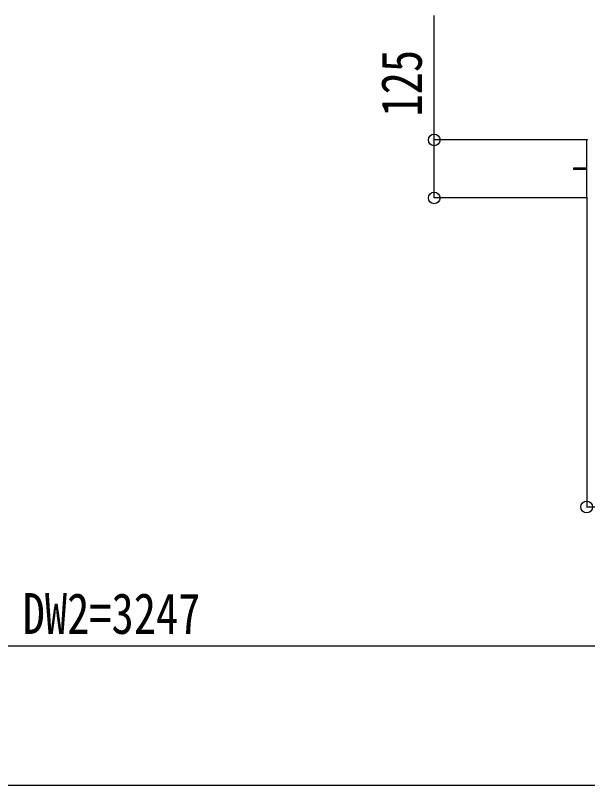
# Model space of a CAD drawing. Units: millimetres, scale not verified. Extents: x -16820 to 16820, y -11880 to 11880.
# Drawn here: x -8189 to -6956, y 1046 to 2705 of the extents above; entities that cross this region are included whole.
import ezdxf
from ezdxf.enums import TextEntityAlignment as Align

# ---------------------------------------------------------------- set-up
doc = ezdxf.new("R2010")
doc.units = ezdxf.units.MM
doc.header["$LTSCALE"] = 50
doc.layers.add('0-4_YKK_13', color=4, linetype='Continuous')
doc.layers.add('0-6_YKK_D', color=6, linetype='Continuous')
doc.styles.add('ＭＳ ゴシック', font='')
doc.styles.get('ＭＳ ゴシック').set_extended_font_data('MS Gothic')

msp = doc.modelspace()

# ---------------------------------------------------------------- linework, layer by layer
at = {"layer": '0-4_YKK_13'}
for p, q in [((-6958.92, 2434.5), (-6958.92, 2313.49)), ((-6958.92, 2434.5), (-6958.92, 2434.5)), ((-6986.92, 2375.49), (-6986.92, 2372.49)), ((-6971.42, 2372.49), (-6986.92, 2372.49)), ((-6972.07, 2375.49), (-6972.07, 2372.49)), ((-6958.92, 2372.49), (-6971.42, 2372.49)), ((-6958.92, 2313.49), (-6958.92, 2313.49))]:
    msp.add_line(p, q, dxfattribs=at)
msp.add_lwpolyline([(-6958.92, 2375.49), (-6971.42, 2375.49), (-6986.92, 2375.49)], dxfattribs=at)
for centre, major_axis, start_param, end_param in [((-6956.42, 2434.49), (1.77, -1.77), 2.358058, 3.9251274), ((-6956.42, 2313.5), (-1.77, -1.77), 5.4996506, 7.06672)]:
    msp.add_ellipse(centre, major_axis=major_axis, ratio=0.997169, start_param=start_param, end_param=end_param, dxfattribs=at)
at = {"layer": '0-6_YKK_D'}
for p, q in [((-6957.42, 2436.49), (-7287.92, 2436.49)), ((-6957.42, 2311.49), (-7287.92, 2311.49)), ((-6958.42, 2312.49), (-6958.42, 1644.99)), ((-6958.42, 1645.99), (-6249.42, 1645.99)), ((-6249.42, 1345.99), (-9496.42, 1345.99)), ((-6249.42, 1045.99), (-12757.42, 1045.99))]:
    msp.add_line(p, q, dxfattribs=at)
msp.add_lwpolyline([(-7286.92, 2311.49), (-7286.92, 2436.49), (-7286.92, 2704.63)], dxfattribs=at)
for centre in [(-7286.92, 2436.49), (-7286.92, 2311.49), (-6958.42, 1645.99)]:
    msp.add_circle(centre, 12.5, dxfattribs=at)

# ---------------------------------------------------------------- texts
at = {"layer": '0-6_YKK_D', "style": 'ＭＳ ゴシック', "width": 0.8}
msp.add_text('125', height=87.98, rotation=90, dxfattribs=at).set_placement((-7287.19, 2486.76), align=Align.BOTTOM_LEFT)
msp.add_text('DW2=3247', height=87.98, dxfattribs=at).set_placement((-8173.72, 1346.26), align=Align.BOTTOM_LEFT)

doc.saveas('drawing.dxf')
